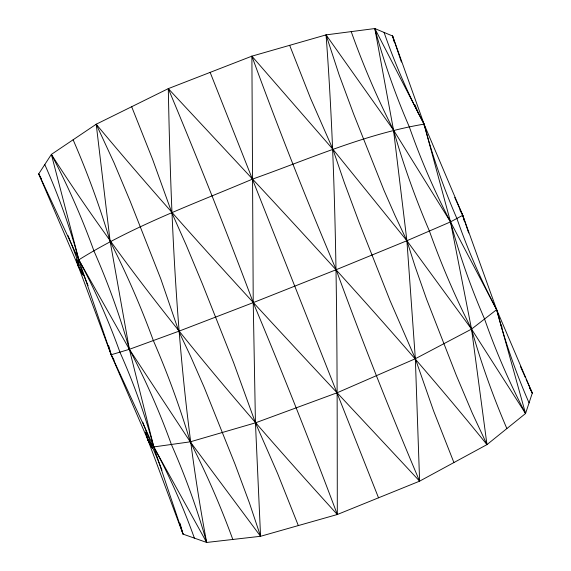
<?xml version="1.0" encoding="UTF-8"?>
<svg xmlns="http://www.w3.org/2000/svg" width="571" height="571" viewBox="0 0 571 571"><rect width="100%" height="100%" fill="white"/><g stroke="black" fill="none" stroke-linecap="round" stroke-linejoin="round"><path stroke-width="0.86" d="M384.076 32.411A1263.666 902.851 -30.1 0 0 424.053 124.143L462.746 215.296L496.656 309.646L532.3 393.105L525.548 413.504L486.977 444.616L419.606 481.16L337.318 514.507L260.569 536.29L206.659 542.45L183.034 534.121L147.775 439.634L111.167 354.769L78.327 266.293L78.827 259.826L51.369 154.413L96.206 124.228L168.295 88.633L251.89 56.165L326.062 34.881L374.826 28.55L392.612 36.002L424.075 124.128A1249.269 900.417 -23.7 0 0 456.886 218.465A1246.179 898.354 -21.5 0 0 496.634 309.653A1242.168 888.669 -15.1 0 0 529.067 402.912M41.633 179.315A921.294 757.424 -14.6 0 0 38.721 173.884L78.827 259.826L129.367 349.316L190.264 441.826L260.569 536.29L255.444 422.847L253.231 302.63L251.89 56.165L332.9 149.267L406.902 240.734L471.546 329.11L525.548 413.504L496.656 309.646L450.526 221.891L393.512 130.052L326.062 34.881C338.025 194.468 337.04 354.584 337.318 514.507C234.081 401.099 134.185 283.837 51.369 154.413L38.7 173.898L78.327 266.293L82.431 274.173M496.656 309.646L471.546 329.11L415.345 358.731L337.133 392.769L255.444 422.847L190.264 441.826L153.77 446.929L147.775 439.634L145.534 431.94M454.73 197.459L462.746 215.296L450.526 221.891L406.902 240.734L336.162 269.719L253.231 302.63L178.78 331.251L129.367 349.316L111.167 354.769L78.827 259.826A1500.281 995.096 -13.1 0 0 44.774 164.527M108.626 345.548A918.768 756.568 -16.6 0 1 111.195 354.762L153.77 446.929L206.659 542.45C178.402 392.905 171.264 240.491 168.295 88.633C276.728 205.282 386.703 320.752 486.977 444.616L471.546 329.11L450.526 221.891L424.075 124.128L374.826 28.55L393.512 130.052L406.902 240.734L415.345 358.731L419.606 481.16C310.31 363.556 199.001 247.657 96.206 124.228L110.146 241.369L129.367 349.316L153.77 446.929L183.034 534.121A912.394 750.315 -24.5 0 0 180.015 523.272M495.378 307.669L496.228 308.982M147.775 439.634L151.922 447.45M486.977 444.616L472.338 413.233L456.322 375.383L426.516 299.026L415.203 266.828L406.902 240.734L395.175 215.845L384.14 190.7L353.577 113.879L339.138 74.901L326.062 34.881M96.206 124.228L114.022 162.749L130.238 201.37L160.786 278.876L178.78 331.251L190.55 356.197L204.339 387.688L235.088 464.344L249.506 503.172L260.569 536.29M520.345 366.268L525.42 377.652M526.141 379.28L532.3 393.105A809.028 702.58 -19.9 0 1 529.488 387.816M419.606 481.16C390 411.413 362.128 340.901 336.162 269.719C306.234 199.279 278.163 128.04 251.89 56.165M73.117 139.774C87.484 172.856 99.918 206.781 110.146 241.369C126.541 273.516 140.958 306.663 153.335 340.552C167.674 373.527 180.022 407.359 190.264 441.826C206.466 473.445 220.627 506.099 232.811 539.459M506.862 428.578C492.987 396.217 481.117 362.999 471.546 329.11C455.422 297.355 441.347 264.566 429.399 231.012C415.31 198.166 403.297 164.427 393.512 130.052C377.288 98.205 363.213 65.28 351.215 31.619M168.295 88.633C197.937 159.423 226.287 230.77 253.231 302.63C282.609 372.706 310.617 443.367 337.318 514.507M131.665 106.72L152.707 159.602L171.757 212.548L186.217 245.116L202.548 284.287L233.732 362.956L255.444 422.847L277.642 473.587L298.326 525.57M453.916 462.553L433.532 410.763L415.345 358.731L390.057 300.639L359.095 222.362L344.384 182.806L332.9 149.267L310.41 97.998L289.668 45.323M378.523 497.812L210.149 72.374M392.612 36.002L401.427 62.068M462.746 215.296L468.655 232.982M76.386 259.434L78.327 266.293A640.548 621.405 -4 0 1 83.073 275.186M424.174 125.699L424.075 124.128C364.626 134.106 309.068 159.102 252.56 179.087C193.819 203.983 133.171 225.888 78.827 259.826A1480.053 992.591 -19.8 0 1 119.91 352.15A1475.821 990.057 -22 0 1 153.799 446.922A1470.803 977.702 -28.7 0 1 194.39 538.139M206.681 542.443A3426.5 1581.128 -27.7 0 0 171.379 444.474A3438.519 1593.254 -25.2 0 0 129.389 349.302A3506.068 1615.466 -17.7 0 0 93.929 250.919A3540.171 1618.243 -15.2 0 0 51.39 154.406M502.059 327.304A809.028 702.58 -19.9 0 1 501.138 324.92M418.586 113.779A816.309 708.804 -29.4 0 1 415.067 104.985M394.161 41.89A816.309 708.804 -29.4 0 1 392.584 36.009M374.797 28.557A2487.033 1330.009 -27.9 0 0 409.35 126.976A2469.111 1328.581 -25.5 0 0 450.498 221.905A2435.543 1314.463 -18.3 0 0 484.565 319.025A2430.59 1306.412 -15.8 0 0 525.52 413.518M67.97 235.523A921.294 757.424 -14.6 0 1 78.548 263.188A918.768 756.568 -16.6 0 1 88.062 285.643M76.321 259.013A643.738 624.103 1.1 0 1 78.355 266.286M459.926 209.985A814.389 707.919 -27.5 0 0 462.724 215.31A810.049 704.207 -21.8 0 0 464.273 221.113M142.729 422.112A913.464 752.321 -22.5 0 1 150.637 443.153A912.394 750.315 -24.5 0 1 161.978 470.204M111.195 354.755A913.464 752.321 -22.5 0 1 114.072 360.115M145.783 432.404A639.541 620.434 -5.7 0 1 147.796 439.627M147.796 439.62A636.793 617.379 -10.8 0 1 152.486 448.449"/></g></svg>
